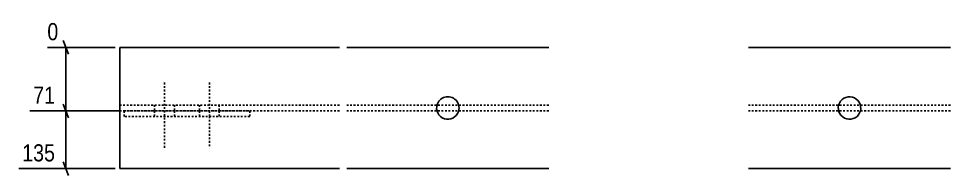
# Model space of a CAD drawing. Header units: millimetres. Extents: x 12 to 27784, y 8 to 1794.
# Drawn here: x 12654 to 13693, y 37 to 212 of the extents above; entities that cross this region are included whole.
import ezdxf

# ---------------------------------------------------------------- set-up
doc = ezdxf.new("R2010")
doc.units = ezdxf.units.MM
doc.linetypes.add('DXK_LINE_DOT2', pattern=[3.9198, 1.9599, -1.9599])
doc.layers.add('MÅLSÆTNING', color=7, linetype='Continuous')
doc.layers.add('STÅL', color=7, linetype='Continuous')
doc.styles.add('Arial Narrow', font='ARIALN.TTF', dxfattribs={"height": 0.2})

msp = doc.modelspace()

# ---------------------------------------------------------------- linework, layer by layer
at = {"layer": 'MÅLSÆTNING', "color": 7, "linetype": 'Continuous'}
for p, q in [((12761.7, 179.5), (12686, 179.5)), ((12709.7, 172), (12703.7, 187)), ((12706.7, 108.7), (12706.7, 179.5)), ((12703.7, 116.2), (12709.7, 101.2)), ((12709.7, 101.2), (12703.7, 116.2)), ((12766.7, 108.7), (12666.5, 108.7)), ((12766.7, 108.7), (12666.5, 108.7)), ((12706.7, 44.5), (12706.7, 108.7)), ((12703.7, 52), (12709.7, 37)), ((12761.7, 44.5), (12654.3, 44.5))]:
    msp.add_line(p, q, dxfattribs=at)
at = {"layer": 'STÅL', "color": 2, "linetype": 'Continuous'}
for p, q in [((12766.7, 179.5), (12766.7, 44.5)), ((12766.7, 179.5), (13011.7, 179.5)), ((13020.2, 179.5), (13245.2, 179.5)), ((13468.2, 179.5), (13693.2, 179.5)), ((12766.7, 44.5), (13011.7, 44.5)), ((13020.2, 44.5), (13245.2, 44.5)), ((13468.2, 44.5), (13693.2, 44.5))]:
    msp.add_line(p, q, dxfattribs=at)
at = {"layer": 'STÅL', "color": 96, "linetype": 'DXK_LINE_DOT2'}
for p, q in [((12816.7, 140.3), (12816.7, 67.3)), ((12866.7, 140.3), (12866.7, 108.7)), ((12805.7, 115.3), (12805.7, 108.7)), ((12827.7, 115.3), (12827.7, 108.7)), ((12855.7, 115.3), (12855.7, 108.7)), ((12877.7, 115.3), (12877.7, 108.7)), ((12805.7, 108.7), (12805.7, 102.7)), ((12827.7, 108.7), (12827.7, 102.7)), ((12855.7, 108.7), (12855.7, 102.7)), ((12877.7, 108.7), (12877.7, 102.7)), ((12866.7, 102.7), (12866.7, 67.3))]:
    msp.add_line(p, q, dxfattribs=at)
at = {"layer": 'STÅL', "color": 7, "linetype": 'DXK_LINE_DOT2'}
for p, q in [((13011.7, 115.3), (12766.7, 115.3)), ((13245.2, 115.3), (13020.2, 115.3)), ((13693.2, 115.3), (13468.2, 115.3)), ((13011.7, 108.7), (12766.7, 108.7)), ((12771.7, 102.7), (12771.7, 108.7)), ((12771.7, 108.7), (12911.7, 108.7)), ((12866.7, 102.7), (12866.7, 108.7)), ((12911.7, 108.7), (12911.7, 102.7)), ((13245.2, 108.7), (13020.2, 108.7)), ((13693.2, 108.7), (13468.2, 108.7)), ((12911.7, 102.7), (12771.7, 102.7))]:
    msp.add_line(p, q, dxfattribs=at)
at = {"layer": 'STÅL', "color": 2, "linetype": 'Continuous'}
for centre, start, end in [((13132.7, 112), 150.3737, 330.3737), ((13132.7, 112), 330.3737, 150.3737), ((13580.7, 112), 120.3737, 300.3737), ((13580.7, 112), 300.3737, 120.3737)]:
    msp.add_arc(centre, 12.5, start, end, dxfattribs=at)

# ---------------------------------------------------------------- next in the draw order: wipeouts: each hides what was drawn before it
at = {"color": 0, "linetype": 'Continuous'}
for points in [[(12702.2, 183.5), (12702.2, 211.5), (12682, 211.5), (12682, 183.5)], [(12698.5, 112.7), (12698.5, 140.7), (12666.2, 140.7), (12666.2, 112.7)], [(12698.5, 48.5), (12698.5, 76.5), (12654, 76.5), (12654, 48.5)]]:
    msp.add_wipeout(points, dxfattribs=at).dxf.layer = 'MÅLSÆTNING'

# ---------------------------------------------------------------- next in the draw order: texts
at = {"layer": 'MÅLSÆTNING', "color": 3, "linetype": 'Continuous', "style": 'Arial Narrow'}
for s, height, p in [('0', 19.1, (12686, 187.5)), ('71', 19.09, (12670.2, 116.7)), ('135', 19.09, (12658, 52.5))]:
    msp.add_text(s, height=height, dxfattribs=at).set_placement(p)

doc.saveas('drawing.dxf')
